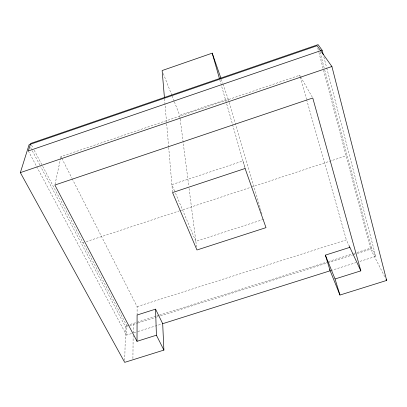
<?xml version="1.0" encoding="UTF-8"?>
<svg xmlns="http://www.w3.org/2000/svg" width="407" height="407" viewBox="0 0 407 407"><rect width="100%" height="100%" fill="white"/><g stroke="black" fill="none" stroke-linecap="round" stroke-linejoin="round"><path stroke-width="0.31" stroke-dasharray="2.04 1.53" d="M137.093 315.023L137.113 306.634L72.181 178.714M132.916 358.542L133.145 335.521M133.17 333.033L133.257 324.486M131.502 333.562L126.496 335.144L126.709 325.524L42.511 165.939M124.735 360.46L125.56 326.928L40.659 166.595M55.006 184.427L60.577 158.491M60.709 157.87L60.974 156.639L299.705 75.264L300.325 76.348M180.092 118.483L179.685 115.334L228.078 98.835L222.924 84.005M82.596 242.847L83.801 242.445M86.213 241.651L179.049 210.994M179.65 210.795L250.783 187.306M251.389 187.103L346.637 155.652M263.568 219.363L195.848 241.356L174.832 191.646M137.113 306.634L346.362 239.865L348.784 245.045M126.709 325.524L156.39 316.112M156.995 315.918L158.811 315.339M159.417 315.15L327.803 261.742M328.408 261.548L353.245 253.673M353.851 253.48L356.273 252.711M356.878 252.518L371.413 247.909L375.768 256.374L358.959 261.686M125.56 326.928L129.075 325.814M129.675 325.625L137.5 323.143M138.105 322.949L156.273 317.19M156.878 316.997L158.089 316.615M160.511 315.847L327.06 263.044M327.666 262.851L352.513 254.97M353.118 254.782L354.935 254.202M357.361 253.434L370.691 249.206L385.21 277.62M133.776 332.84L137.388 331.7M137.993 331.507L161.493 324.084M330.774 270.589L355.957 262.632M300.641 76.887L312.149 96.907M28.332 150.956L126.496 335.144M30.566 147.532L40.364 166.036M31.543 145.151L33.023 147.96M34.208 150.208L42.216 165.379M60.974 156.639L61.549 157.768M61.839 158.333L71.891 178.144M174.588 191.061L171.866 184.63L242.954 160.974L245.477 168.122M163.283 73.494L171.83 95.299M172.064 95.889L174.14 101.19M174.374 101.781L179.685 115.334M221.276 79.258L222.721 83.41M228.078 98.835L228.973 101.877M229.151 102.488L262.133 214.494M219.851 79.96L244.933 167.918M299.705 75.264L300.051 76.485M300.224 77.096L306.446 99.043M306.619 99.649L346.362 239.865M317.765 48.194L318.732 51.882M318.895 52.498L323.428 69.709M323.59 70.325L370.691 249.206M320.029 52.015L324.537 69.21M324.7 69.821L371.413 247.909M323.86 56.98L326.582 67.44M326.745 68.055L375.768 256.374M180.174 119.114L188.741 185.907M189.062 188.426L196.642 247.522M164.55 98.911L168.635 146.81M168.691 147.441L172.492 191.956"/><path stroke-width="0.61" d="M155.555 309.152L156.415 335.21L137.017 341.315L137.093 315.023L155.555 309.152L162.693 323.702L163.899 350.096L124.69 362.357L20.35 172.619L29.08 144.729L317.114 45.737L331.903 66.509L386.65 280.438L339.942 295.044L329.726 269.673M220.864 78.073L212.21 53.159L162.128 70.548L164.438 97.649M322.095 50.209L28.332 150.956L30.652 143.462L318.096 44.643L322.095 50.209L323.219 54.518M20.35 172.619L331.903 66.509M162.693 323.702L330.174 270.777L325.371 255.138L349.857 247.349M325.371 255.138L335.042 278.973L360.836 270.853L312.769 97.99L54.874 185.048L137.017 341.315M386.075 279.314L386.65 280.438M156.415 335.21L163.899 350.096M349.053 245.619L360.836 270.853M335.042 278.973L339.942 295.044M212.21 53.159L219.505 78.739M245.095 168.498L172.543 192.567L196.957 249.99L266.005 227.64L245.095 168.498"/></g></svg>
